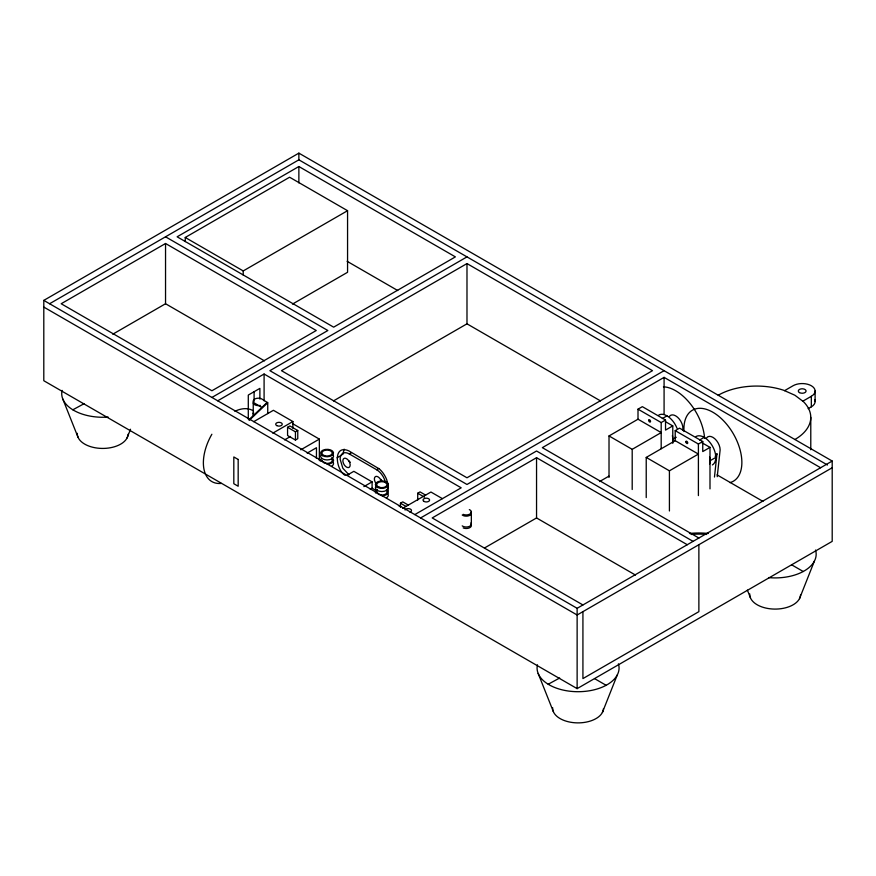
<?xml version="1.0" encoding="UTF-8"?>
<svg xmlns="http://www.w3.org/2000/svg" width="876" height="876" viewBox="0 0 876 876"><rect width="100%" height="100%" fill="white"/><g stroke="black" fill="none" stroke-linecap="round" stroke-linejoin="round"><path stroke-width="1.31" d="M264.092 400.803L264.092 374.019L217.708 400.803M714.477 477.037L716.995 453.593A10.249 5.913 60 0 1 715.112 456.265M717.236 476.675L720.138 449.892A10.249 5.913 60 0 0 714.772 438.712A10.249 5.913 60 0 0 706.614 437.901M345.155 475.383C335.65 469.875 332.628 443.858 348.768 450.844L379.407 468.978A16.819 9.713 60 0 1 386.634 479.544L387.816 483.541L387.816 490.648M342.845 454.447L344.148 449.158M682.678 430.434L682.93 428.408A10.249 5.913 60 0 0 677.553 417.228A10.249 5.913 60 0 0 669.406 416.418M127.042 438L130.524 429.24M602.403 712.451L617.306 674.881M799.503 598.647L814.406 561.089M249.375 419.33L267.158 402.402L267.738 402.73L267.738 413.571M249.134 420.447L267.738 402.73M43.8 300.391L298.869 153.125L832.2 461.039L832.2 541.368L577.131 688.635L43.8 380.721L43.8 300.391L577.131 608.305L832.2 461.039M49.593 303.742L298.869 159.826L827.47 465.003M165.542 243.495L61.189 303.742L211.915 390.762L316.258 330.515L165.542 243.495L165.542 303.742L264.453 360.846M298.869 166.517L177.127 236.805L333.657 327.164L455.389 256.887L298.869 166.517L298.869 182.909M185.252 241.579L185.252 237.473L289.595 177.226L347.564 210.7L347.564 272.283L292.464 304.092M112.774 334.205L165.542 303.742M185.252 237.473L243.221 270.936L347.564 210.7M211.915 397.452L327.854 330.515L165.542 236.805M466.985 256.887L269.885 370.679L466.985 484.472L664.085 370.679M466.985 263.577L281.481 370.679L466.985 477.781L652.489 370.679L466.985 263.577L466.985 323.824L333.471 400.901M253.711 421.674L273.421 410.296L292.902 421.542L292.902 428.32M272.808 433.138L292.902 421.542M287.569 427.302L289.879 425.966L297.763 430.51L297.763 438.701L295.453 440.048L287.569 435.492L287.569 427.302L295.453 431.846L297.763 430.51M284.623 439.872L290.536 436.456M300.796 449.815L319.346 439.106L319.346 460.699M307.158 453.111L316.477 447.724L316.433 458.466M337.052 457.787L341.695 455.115M348.955 474.781L342.812 468.2L340.14 459.199A12.91 7.457 60 0 1 349.261 453.932L351.451 452.662M346.863 475.35L353.827 471.321L372.092 481.866L372.092 488.184L376.647 490.823M349.261 453.932L376.647 469.744L378.837 468.474M363.858 486.618L372.092 481.866M370.263 489.246L372.092 488.184M400.441 507.303L400.441 503.207L402.763 501.871L408.391 505.123M417.721 500.065L417.721 493.232L420.042 491.896L425.67 495.148M402.577 508.409L430.937 492.027L442.391 498.641M414.808 514.595L461.192 487.822L264.092 374.019M420.611 517.935L536.55 450.998L693.069 541.368M820.604 467.74L664.085 377.37L542.343 447.658L698.873 538.017M687.277 544.719L536.55 457.699L432.207 517.935L582.923 604.955M609.017 477.442L609.017 435.941L638.002 419.21L638.002 409.169L642.349 406.661L665.53 420.042L665.53 430.083L672.779 425.9L672.779 443.3M662.344 418.542L666.986 415.859M638.002 409.169L661.183 422.55L665.53 420.042M609.017 435.941L632.198 449.333L661.183 432.591L638.002 419.21M646.225 497.59L646.225 457.425L675.21 440.694L675.21 430.653L679.557 428.145L702.749 441.526L702.749 451.567L709.998 447.384L709.998 488.885M484.45 548.015L536.55 517.946L635.461 575.05M599.556 481.559L608.94 476.15M672.779 439.292L676.261 437.277M784.567 390.663L793.065 385.747A12.91 7.457 0 0 1 811.329 385.747A12.91 7.457 0 0 1 811.329 396.291L811.329 406.836L808.143 408.676M699.563 440.026L704.195 437.343M675.21 430.653L698.402 444.033L702.749 441.526M646.225 457.425L669.417 470.817L698.402 454.075L675.21 440.694M802.821 401.197L811.329 396.291M709.998 460.776L715.791 457.425M832.2 467.74L577.131 614.996L43.8 307.082M72.828 409.793L84.315 403.573M548.19 684.244L559.665 678.013M665.826 421.882L672.779 425.9M701.873 442.698L709.998 447.384M466.985 323.824L600.498 400.901M347.126 261.311L397.726 290.525M717.039 474.88L762.941 501.379M791.619 564.801L803.226 571.502M417.721 493.232L424.477 497.141M292.683 423.71L319.346 439.106M400.441 503.207L406.07 506.459M594.519 678.593L606.126 685.295M261.858 407.439L254.226 402.927A5.125 2.957 0 0 1 255.266 398.788A5.125 2.957 0 0 1 262.45 399.379L267.158 402.402M376.275 483.749L376.198 483.672A5.168 2.978 60 0 1 375.443 476.599L376.198 476.369A5.168 2.978 60 0 1 381.18 480.793L381.356 481.373M747.392 590.139L750.425 597.76M538.16 673.447L553.325 711.553M62.798 398.996L77.964 437.113M815.107 391.014L815.107 401.558M810.782 417.37L810.782 449.76M698.873 544.719L698.873 611.656L582.923 678.593L582.923 611.656M698.402 444.033L698.402 495.586M669.417 470.817L669.417 510.982M664.085 377.37L664.085 414.26M661.183 422.55L661.183 448.665M632.198 449.333L632.198 489.498M577.131 608.305L577.131 688.635M536.55 457.699L536.55 517.946M471.343 513.555L471.343 524.395M298.869 153.125L298.869 159.826M295.453 431.846L295.453 440.048M259.887 399.084L259.887 388.375L248.291 395.065L248.291 419.166M254.095 391.725L254.095 401.088M253.241 402.993L253.241 413.833M243.221 270.936L243.221 275.042M814.669 399.631A12.91 7.457 0 0 1 811.329 406.836M794.893 439.511A54.224 31.306 0 0 0 803.511 401.723L794.893 395.24L783.659 390.258A54.224 31.306 0 0 0 718.21 395.24M691.087 534.448A49.702 28.7 0 0 1 706.647 534.448M672.385 435.591A16.392 9.472 60 0 1 672.604 441.515M658.785 415.049A16.392 9.472 60 0 1 677.028 428.353M663.428 386.82A40.997 23.663 60 0 1 704.589 438.427M398.438 505.605A10.326 5.968 0 0 1 400.573 506.547M333.307 455.235A6.461 3.723 0 0 1 327.066 459.933A6.461 3.723 0 0 1 320.835 455.235M386.831 491.272A5.168 2.978 0 0 1 384.422 494.622A5.168 2.978 0 0 1 378.191 494.152M377.37 493.538A5.168 2.978 0 0 1 377.37 490.549M386.404 489.41A6.461 3.723 0 0 1 387.805 493.473A6.461 3.723 0 0 1 381.837 495.772M375.607 493.002A6.461 3.723 0 0 1 377.282 489.41M387.433 493.341A6.461 3.723 0 0 1 386.404 497.842M387.433 485.961A6.461 3.723 0 0 1 381.837 491.556A6.461 3.723 0 0 1 376.253 485.961M331.544 458.925A5.168 2.978 0 0 1 330.208 462.78A5.168 2.978 0 0 1 323.419 462.528M322.598 461.904A5.168 2.978 0 0 1 321.908 460.415M331.632 457.787A6.461 3.723 0 0 1 333.033 461.849A6.461 3.723 0 0 1 327.066 464.149M320.835 461.378A6.461 3.723 0 0 1 321.481 458.553M333.307 462.616A6.461 3.723 0 0 1 331.632 466.218M350.181 462.32A5.168 2.978 60 0 1 349.425 461.214M381.673 480.508A5.168 2.978 60 0 1 380.918 479.402M376.647 469.744A12.91 7.457 60 0 1 385.473 482.643M260.249 405.391A5.125 2.957 0 0 1 254.664 404.712A5.125 2.957 0 0 1 253.624 401.471M254.226 415.257A5.125 2.957 0 0 1 253.624 412.322M253.58 415.804A5.125 2.957 0 0 1 253.624 413.538M221.278 483.41A40.997 23.663 -60 0 1 211.872 434.244M234.888 411.282A40.997 23.663 -60 0 1 252.868 410.581M709.593 457.075A16.392 9.472 60 0 1 709.593 464.006M695.993 436.533A16.392 9.472 60 0 1 712.396 445.993A16.392 9.472 60 0 1 712.396 464.937M683.992 431.518A40.997 23.663 60 0 1 725.076 422.385A40.997 23.663 60 0 1 729.927 482.621M470.97 522.884A5.125 2.957 0 0 1 468.868 526.596A5.125 2.957 0 0 1 462.221 525.874M405.051 510.018A3.274 1.894 0 0 1 410.209 509A3.274 1.894 0 0 1 409.858 512.142M470.97 524.363A5.125 2.957 0 0 1 469.426 527.856A5.125 2.957 0 0 1 463.174 527.899M470.97 512.033A5.125 2.957 0 0 1 468.868 515.745A5.125 2.957 0 0 1 462.221 515.033M469.328 509.613A5.125 2.957 0 0 1 470.357 513.752A5.125 2.957 0 0 1 463.174 514.354M689.445 533.484A51.64 29.817 0 0 1 708.29 533.484M618.412 663.844A40.997 23.663 0 0 1 578.937 691.701A40.997 23.663 0 0 1 537.459 664.829M603.465 708.662A25.415 14.673 0 0 1 577.273 722.875A25.415 14.673 0 0 1 552.668 707.742M815.512 550.051A40.997 23.663 0 0 1 768.548 577.602M800.565 594.87A25.415 14.673 0 0 1 774.373 609.083A25.415 14.673 0 0 1 749.768 593.95M108.12 417.053A40.997 23.663 0 0 1 62.097 390.389M128.115 434.222A25.415 14.673 0 0 1 101.912 448.424A25.415 14.673 0 0 1 77.307 433.302M238.173 459.462L233.815 456.954L233.815 483.727L238.173 486.246L238.173 459.462M349.108 461.4L348.352 460.294A5.168 2.978 60 0 0 342.932 460.075A5.168 2.978 60 0 0 347.159 467.412A5.168 2.978 60 0 0 349.688 462.605L349.108 461.4M799.46 392.601A3.876 2.234 0 0 0 805.942 391.594A3.876 2.234 0 0 0 801.201 388.856A3.876 2.234 0 0 0 799.46 392.601M648.667 420.349A1.314 0.756 60 0 0 650.058 422.079A1.314 0.756 60 0 0 650.058 420.217A1.314 0.756 60 0 0 648.667 420.349M324.481 455.619A5.168 2.978 0 0 0 332.234 453.034A5.168 2.978 0 0 0 324.481 450.461A5.168 2.978 0 0 0 324.481 455.619M379.264 487.242A5.168 2.978 0 0 0 387.006 484.669A5.168 2.978 0 0 0 379.264 482.085A5.168 2.978 0 0 0 379.264 487.242M322.499 455.673A6.461 3.723 0 0 0 333.307 454.009A6.461 3.723 0 0 0 325.401 449.443A6.461 3.723 0 0 0 322.499 455.673M377.282 487.297A6.461 3.723 0 0 0 388.079 485.632A6.461 3.723 0 0 0 380.173 481.066A6.461 3.723 0 0 0 377.282 487.297M276.663 425.561A3.274 1.894 0 0 0 282.149 424.707A3.274 1.894 0 0 0 278.141 422.396A3.274 1.894 0 0 0 276.663 425.561M685.875 441.832A1.314 0.756 60 0 0 687.266 443.563A1.314 0.756 60 0 0 687.266 441.701A1.314 0.756 60 0 0 685.875 441.832M423.984 501.4A3.274 1.894 0 0 0 429.47 500.557A3.274 1.894 0 0 0 425.451 498.236A3.274 1.894 0 0 0 423.984 501.4"/></g></svg>
